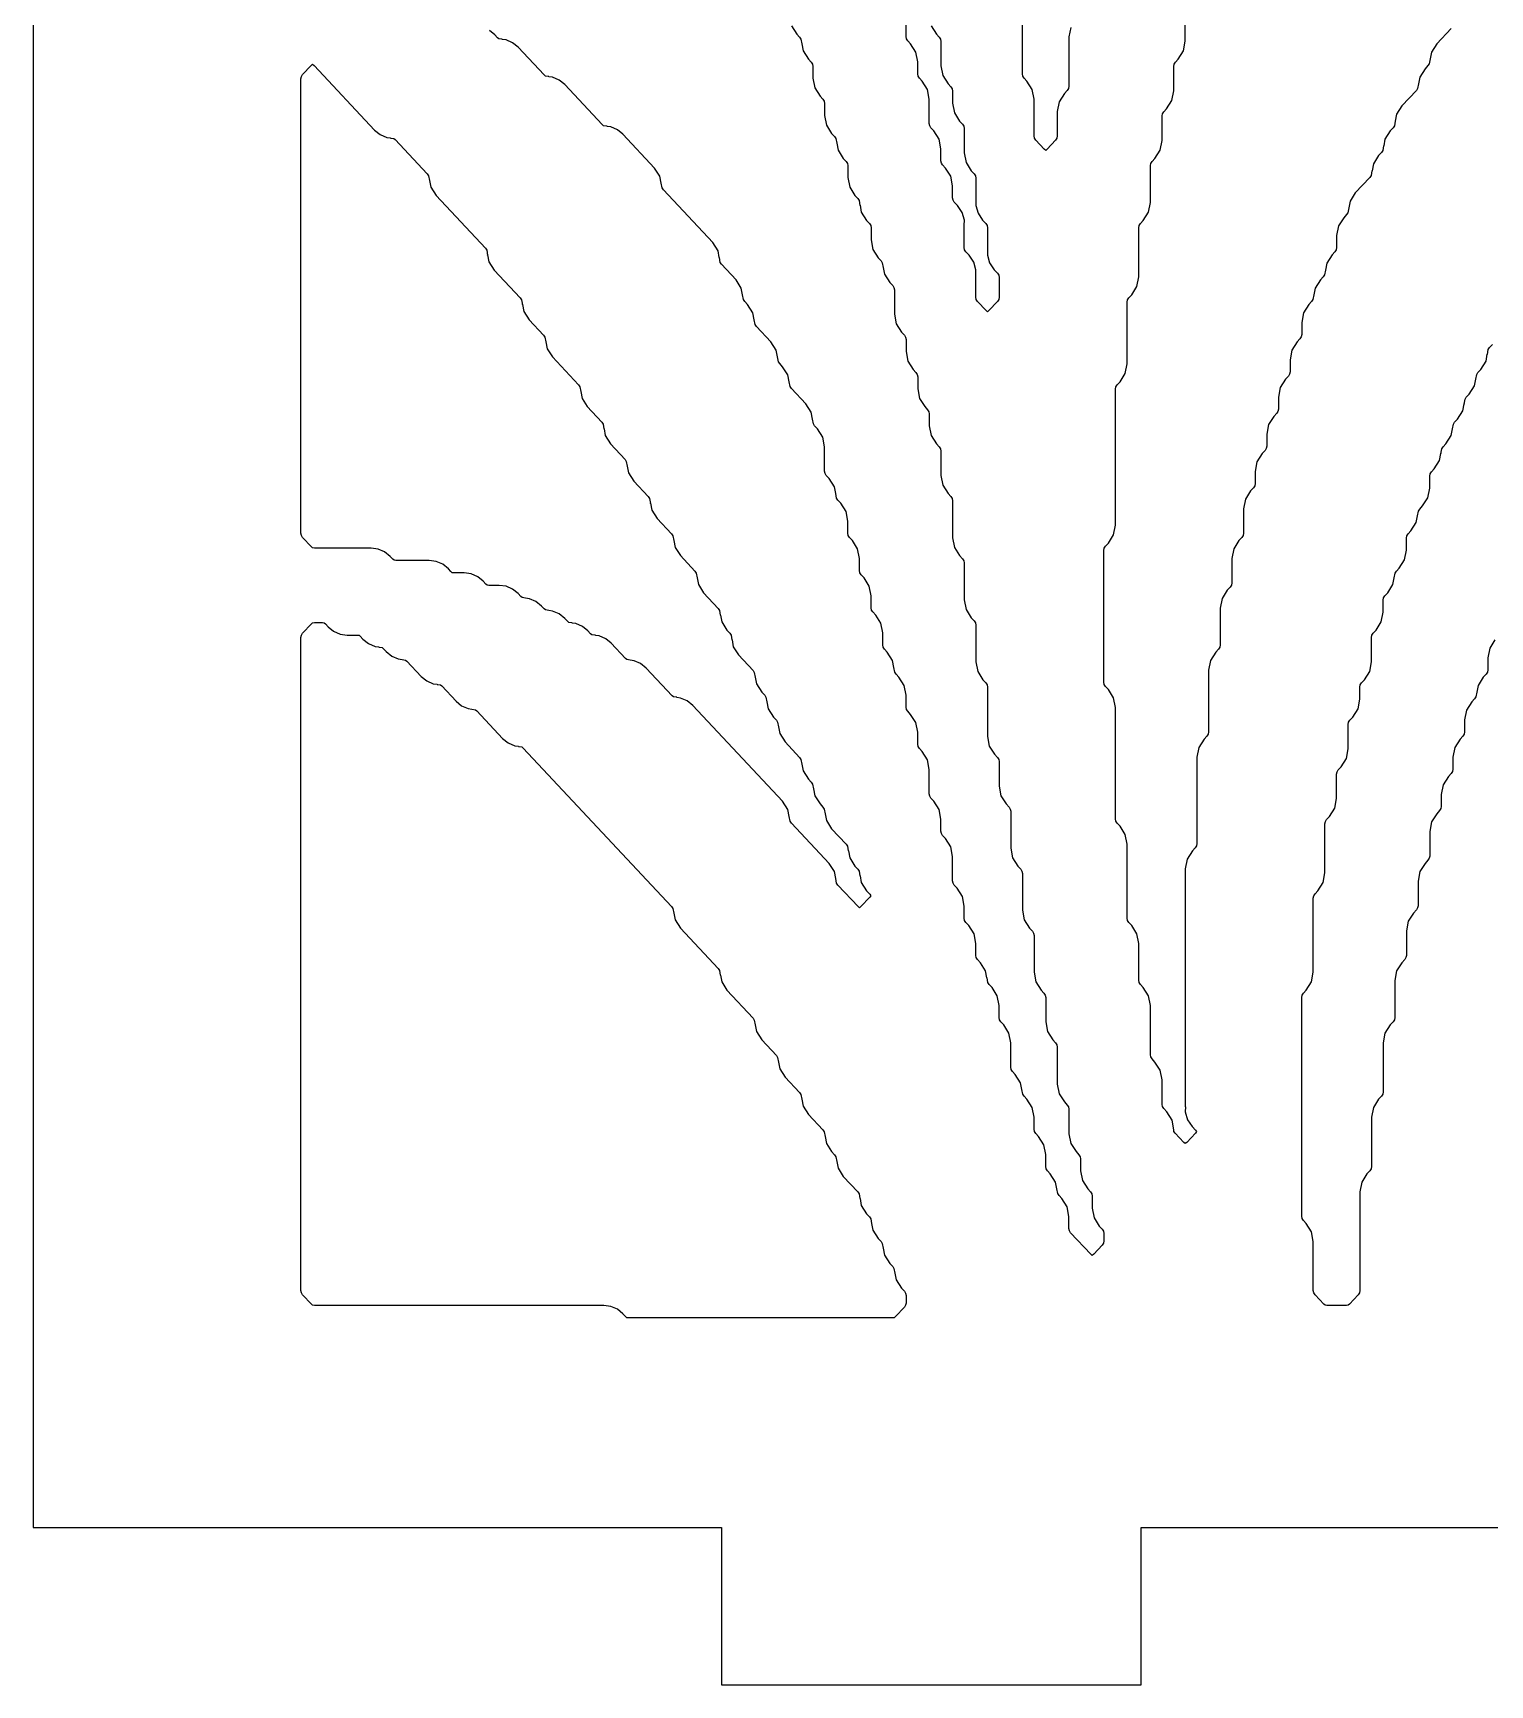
# Model space of a CAD drawing. Header units: millimetres. Extents: x 10 to 410, y 18 to 283.
# Drawn here: x 79 to 106.79, y 21 to 52.5 of the extents above; entities that cross this region are included whole.
import ezdxf

# ---------------------------------------------------------------- set-up
doc = ezdxf.new("R2010")
doc.units = ezdxf.units.MM
doc.layers.add('CUT', color=1, linetype='Continuous')

msp = doc.modelspace()

# ---------------------------------------------------------------- linework, layer by layer
at = {"layer": 'CUT'}
for points in [[(100.134, 24), (121.134, 24), (121.134, 21), (129.134, 21), (129.134, 24), (142.2679, 24), (142.2679, 144), (129.134, 144), (129.134, 147), (121.134, 147), (121.134, 144), (100.134, 144), (100.134, 147), (92.134, 147), (92.134, 144), (79, 144), (79, 24), (92.134, 24), (92.134, 21), (100.134, 21)], [(89.9158, 44.8257), (90.016, 44.6676), (90.2924, 44.3727), (90.3163, 44.335), (90.3335, 44.2447), (90.335, 44.245), (90.3597, 44.1153), (90.4599, 43.9572), (90.7363, 43.6623), (90.7602, 43.6246), (90.7774, 43.5343), (90.7789, 43.5346), (90.8036, 43.405), (90.9038, 43.2469), (91.1802, 42.952), (91.2041, 42.9142), (91.2213, 42.824), (91.2228, 42.8243), (91.2475, 42.6946), (91.3477, 42.5365), (91.6241, 42.2416), (91.6481, 42.2039), (91.6653, 42.1136), (91.6668, 42.1139), (91.6915, 41.9843), (91.7916, 41.8262), (92.0681, 41.5313), (92.092, 41.4935), (92.1092, 41.4032), (92.1107, 41.4035), (92.1354, 41.2739), (92.2356, 41.1158), (92.29, 41.0577), (92.3139, 41.0199), (92.3311, 40.9297), (92.3326, 40.93), (92.3573, 40.8003), (92.4575, 40.6422), (92.7339, 40.3473), (92.7579, 40.3096), (92.7751, 40.2193), (92.7766, 40.2196), (92.8013, 40.09), (92.9014, 39.9319), (92.9559, 39.8738), (92.9798, 39.836), (92.997, 39.7457), (92.9985, 39.746), (93.0232, 39.6164), (93.1234, 39.4583), (93.1779, 39.4002), (93.2018, 39.3624), (93.219, 39.2722), (93.2205, 39.2725), (93.2452, 39.1428), (93.3454, 38.9847), (93.6218, 38.6898), (93.6457, 38.6521), (93.6629, 38.5618), (93.6644, 38.5621), (93.6891, 38.4325), (93.7893, 38.2744), (93.8437, 38.2163), (93.8677, 38.1785), (93.8849, 38.0882), (93.8864, 38.0885), (93.9111, 37.9589), (94.0112, 37.8008), (94.0657, 37.7427), (94.0896, 37.7049), (94.1068, 37.6147), (94.1083, 37.6149), (94.133, 37.4853), (94.2332, 37.3272), (94.5096, 37.0323), (94.5335, 36.9946), (94.5507, 36.9043), (94.5522, 36.9046), (94.5769, 36.775), (94.6771, 36.6169), (94.7316, 36.5588), (94.7555, 36.521), (94.7727, 36.4307), (94.7742, 36.431), (94.7989, 36.3014), (94.8991, 36.1433), (94.96, 36.0783), (94.9789, 36.0507), (94.96, 36.0232), (94.7919, 35.8438), (94.7639, 35.8224), (94.7358, 35.8438), (94.3522, 36.2531), (94.3283, 36.2908), (94.3111, 36.3811), (94.3096, 36.3808), (94.2849, 36.5105), (94.1847, 36.6686), (93.4644, 37.437), (93.4405, 37.4748), (93.4233, 37.565), (93.4218, 37.5648), (93.3971, 37.6944), (93.2969, 37.8525), (91.5826, 39.6813), (91.4771, 39.7669), (91.3524, 39.8209), (91.2799, 39.8308), (91.2804, 39.8347), (91.2144, 39.8437), (91.1892, 39.8642), (90.6948, 40.3916), (90.5893, 40.4772), (90.4646, 40.5312), (90.3921, 40.5412), (90.3926, 40.545), (90.3266, 40.5541), (90.3013, 40.5746), (90.0289, 40.8652), (89.9234, 40.9508), (89.7987, 41.0048), (89.7262, 41.0147), (89.7267, 41.0186), (89.6607, 41.0277), (89.6355, 41.0482), (89.585, 41.102), (89.4795, 41.1876), (89.3548, 41.2416), (89.2823, 41.2515), (89.2828, 41.2554), (89.2168, 41.2645), (89.1915, 41.2849), (89.1411, 41.3388), (89.0355, 41.4244), (88.9109, 41.4784), (88.8384, 41.4883), (88.8389, 41.4922), (88.7729, 41.5012), (88.7476, 41.5217), (88.6971, 41.5756), (88.5916, 41.6611), (88.467, 41.7152), (88.3944, 41.7251), (88.395, 41.729), (88.3289, 41.738), (88.3037, 41.7585), (88.2532, 41.8123), (88.1477, 41.8979), (88.023, 41.9519), (87.8884, 41.9704), (87.6953, 41.9704), (87.6631, 41.9748), (87.6378, 41.9953), (87.5873, 42.0491), (87.4818, 42.1347), (87.3572, 42.1887), (87.2226, 42.2072), (87.0294, 42.2072), (86.9972, 42.2116), (86.9719, 42.2321), (86.9215, 42.2859), (86.8159, 42.3715), (86.6913, 42.4255), (86.5567, 42.444), (85.9196, 42.444), (85.8874, 42.4484), (85.8621, 42.4689), (85.8117, 42.5227), (85.7061, 42.6083), (85.5815, 42.6623), (85.4469, 42.6808), (84.3659, 42.6808), (84.3337, 42.6852), (84.3084, 42.7057), (84.1421, 42.8831), (84.1182, 42.9209), (84.1098, 42.9648), (84.1098, 51.6314), (84.1182, 51.6753), (84.1421, 51.7131), (84.3037, 51.8855), (84.3318, 51.907), (84.3598, 51.8855), (85.5154, 50.6528), (85.6209, 50.5672), (85.7455, 50.5132), (85.8181, 50.5032), (85.8175, 50.4994), (85.8836, 50.4903), (85.9088, 50.4698), (86.5191, 49.8188), (86.543, 49.781), (86.5602, 49.6908), (86.5617, 49.6911), (86.5864, 49.5614), (86.6866, 49.4033), (87.6289, 48.3981), (87.6528, 48.3603), (87.67, 48.2701), (87.6715, 48.2703), (87.6962, 48.1407), (87.7964, 47.9826), (88.2947, 47.4509), (88.3187, 47.4132), (88.3359, 47.3229), (88.3374, 47.3232), (88.3621, 47.1936), (88.4622, 47.0355), (88.7387, 46.7406), (88.7626, 46.7028), (88.7798, 46.6126), (88.7813, 46.6128), (88.806, 46.4832), (88.9062, 46.3251), (89.4045, 45.7934), (89.4285, 45.7557), (89.4457, 45.6654), (89.4472, 45.6657), (89.4719, 45.536), (89.572, 45.378), (89.8485, 45.0831), (89.8724, 45.0453), (89.8896, 44.955), (89.8911, 44.9553)], [(88.2596, 38.9007), (88.2591, 38.8968), (88.3251, 38.8878), (88.3504, 38.8673), (91.1802, 35.8484), (91.2041, 35.8106), (91.2213, 35.7204), (91.2228, 35.7207), (91.2475, 35.591), (91.3477, 35.4329), (92.0681, 34.6645), (92.092, 34.6267), (92.1092, 34.5364), (92.1107, 34.5367), (92.1354, 34.4071), (92.2356, 34.249), (92.7339, 33.7173), (92.7579, 33.6796), (92.7751, 33.5893), (92.7766, 33.5896), (92.8013, 33.4599), (92.9014, 33.3018), (93.1779, 33.007), (93.2018, 32.9692), (93.219, 32.8789), (93.2205, 32.8792), (93.2452, 32.7496), (93.3454, 32.5915), (93.6218, 32.2966), (93.6457, 32.2588), (93.6629, 32.1686), (93.6644, 32.1689), (93.6891, 32.0392), (93.7893, 31.8811), (94.0657, 31.5862), (94.0896, 31.5485), (94.1068, 31.4582), (94.1083, 31.4585), (94.133, 31.3289), (94.2332, 31.1708), (94.2877, 31.1127), (94.3116, 31.0749), (94.3288, 30.9846), (94.3303, 30.9849), (94.355, 30.8553), (94.4552, 30.6972), (94.7316, 30.4023), (94.7555, 30.3646), (94.7727, 30.2743), (94.7742, 30.2746), (94.7989, 30.1449), (94.8991, 29.9868), (94.9535, 29.9287), (94.9775, 29.891), (94.9947, 29.8007), (94.9961, 29.801), (95.0208, 29.6714), (95.121, 29.5133), (95.1755, 29.4552), (95.1994, 29.4174), (95.2166, 29.3271), (95.2181, 29.3274), (95.2428, 29.1978), (95.343, 29.0397), (95.3975, 28.9816), (95.4214, 28.9438), (95.4386, 28.8536), (95.4401, 28.8538), (95.4648, 28.7242), (95.5649, 28.5661), (95.6194, 28.508), (95.6433, 28.4703), (95.6517, 28.4264), (95.6517, 28.284), (95.6433, 28.2401), (95.6194, 28.2023), (95.4531, 28.0249), (95.4278, 28.0044), (95.3956, 28), (90.3588, 28), (90.3266, 28.0044), (90.3013, 28.0249), (90.2509, 28.0787), (90.1453, 28.1643), (90.0207, 28.2183), (89.8861, 28.2368), (84.3659, 28.2368), (84.3337, 28.2412), (84.3084, 28.2617), (84.1421, 28.4391), (84.1182, 28.4769), (84.1098, 28.5208), (84.1098, 40.976), (84.1182, 41.0199), (84.1421, 41.0577), (84.3084, 41.2351), (84.3337, 41.2556), (84.3659, 41.26), (84.5196, 41.26), (84.5518, 41.2556), (84.5771, 41.2351), (84.6275, 41.1813), (84.733, 41.0957), (84.8577, 41.0417), (84.9923, 41.0233), (85.1855, 41.0233), (85.2177, 41.0188), (85.2429, 40.9984), (85.2934, 40.9445), (85.3989, 40.8589), (85.5236, 40.8049), (85.5961, 40.795), (85.5956, 40.7911), (85.6616, 40.7821), (85.6869, 40.7616), (85.7373, 40.7077), (85.8428, 40.6222), (85.9675, 40.5681), (86.04, 40.5582), (86.0395, 40.5543), (86.1055, 40.5453), (86.1308, 40.5248), (86.4032, 40.2342), (86.5087, 40.1486), (86.6334, 40.0946), (86.7059, 40.0846), (86.7054, 40.0807), (86.7714, 40.0717), (86.7967, 40.0512), (87.0691, 39.7606), (87.1746, 39.675), (87.2993, 39.621), (87.3718, 39.611), (87.3713, 39.6072), (87.4373, 39.5981), (87.4625, 39.5776), (87.9569, 39.0502), (88.0624, 38.9646), (88.1871, 38.9106)]]:
    msp.add_lwpolyline(points, close=True, dxfattribs=at)
for points in [[(93.4671, 52.6396), (93.5673, 52.4816), (93.6218, 52.4234), (93.6457, 52.3857), (93.6629, 52.2954), (93.6644, 52.2957), (93.6891, 52.1661), (93.7893, 52.008), (93.8437, 51.9499), (93.8677, 51.9121), (93.876, 51.8682), (93.876, 51.6396), (93.9111, 51.4557), (94.0112, 51.2976), (94.0657, 51.2395), (94.0896, 51.2018), (94.098, 51.1579), (94.098, 50.9292), (94.133, 50.7454), (94.2332, 50.5873), (94.2877, 50.5292), (94.3116, 50.4914), (94.3288, 50.4011), (94.3303, 50.4014), (94.355, 50.2718), (94.4552, 50.1137), (94.5096, 50.0556), (94.5335, 50.0178), (94.5419, 49.9739), (94.5419, 49.7453), (94.5769, 49.5614), (94.6771, 49.4033), (94.7316, 49.3452), (94.7555, 49.3075), (94.7727, 49.2172), (94.7742, 49.2175), (94.7989, 49.0878), (94.8991, 48.9298), (94.9535, 48.8717), (94.9775, 48.8339), (94.9858, 48.79), (94.9858, 48.5613), (95.0208, 48.3775), (95.121, 48.2194), (95.1755, 48.1613), (95.1994, 48.1235), (95.2166, 48.0333), (95.2181, 48.0336), (95.2428, 47.9039), (95.343, 47.7458), (95.3975, 47.6877), (95.4214, 47.65), (95.4297, 47.6061), (95.4297, 47.1406), (95.4648, 46.9568), (95.5649, 46.7987), (95.6194, 46.7406), (95.6433, 46.7028), (95.6517, 46.6589), (95.6517, 46.4303), (95.6867, 46.2464), (95.7869, 46.0883), (95.8414, 46.0302), (95.8653, 45.9925), (95.8737, 45.9486), (95.8737, 45.7199), (95.9087, 45.536), (96.0089, 45.378), (96.0633, 45.3199), (96.0873, 45.2821), (96.0956, 45.2382), (96.0956, 45.0095), (96.1306, 44.8257), (96.2308, 44.6676), (96.2853, 44.6095), (96.3092, 44.5717), (96.3176, 44.5278), (96.3176, 44.0624), (96.3526, 43.8785), (96.4528, 43.7205), (96.5073, 43.6623), (96.5312, 43.6246), (96.5395, 43.5807), (96.5395, 42.8785), (96.5746, 42.6946), (96.6747, 42.5365), (96.7292, 42.4784), (96.7531, 42.4407), (96.7615, 42.3968), (96.7615, 41.6945), (96.7965, 41.5107), (96.8967, 41.3526), (96.9512, 41.2945), (96.9751, 41.2567), (96.9835, 41.2128), (96.9835, 40.5106), (97.0185, 40.3267), (97.1187, 40.1687), (97.1731, 40.1106), (97.1971, 40.0728), (97.2054, 40.0289), (97.2054, 39.0899), (97.2404, 38.906), (97.3406, 38.7479), (97.3951, 38.6898), (97.419, 38.6521), (97.4274, 38.6082), (97.4274, 38.1427), (97.4624, 37.9589), (97.5626, 37.8008), (97.6171, 37.7427), (97.641, 37.7049), (97.6493, 37.661), (97.6493, 36.9588), (97.6844, 36.775), (97.7845, 36.6169), (97.839, 36.5588), (97.8629, 36.521), (97.8713, 36.4771), (97.8713, 35.7749), (97.9063, 35.591), (98.0065, 35.4329), (98.061, 35.3748), (98.0849, 35.3371), (98.0933, 35.2932), (98.0933, 34.5909), (98.1283, 34.4071), (98.2285, 34.249), (98.2829, 34.1909), (98.3069, 34.1531), (98.3152, 34.1092), (98.3152, 33.6438), (98.3502, 33.4599), (98.4504, 33.3018), (98.5049, 33.2437), (98.5288, 33.206), (98.5372, 33.1621), (98.5372, 32.4599), (98.5722, 32.276), (98.6724, 32.1179), (98.7268, 32.0598), (98.7508, 32.0221), (98.7591, 31.9782), (98.7591, 31.5127), (98.7942, 31.3289), (98.8943, 31.1708), (98.9488, 31.1127), (98.9727, 31.0749), (98.9811, 31.031), (98.9811, 30.8024), (99.0161, 30.6185), (99.1163, 30.4604), (99.1708, 30.4023), (99.1947, 30.3646), (99.2031, 30.3207), (99.2031, 30.092), (99.2381, 29.9081), (99.3383, 29.75), (99.3927, 29.6919), (99.4166, 29.6542), (99.425, 29.6103), (99.425, 29.4679), (99.4166, 29.424), (99.3927, 29.3863), (99.2311, 29.2138), (99.2031, 29.1923), (99.175, 29.2138), (98.7914, 29.6231), (98.7675, 29.6608), (98.7591, 29.7047), (98.7591, 29.9334), (98.7241, 30.1172), (98.6239, 30.2753), (98.5695, 30.3334), (98.5455, 30.3712), (98.5283, 30.4614), (98.5268, 30.4612), (98.5021, 30.5908), (98.402, 30.7489), (98.3475, 30.807), (98.3236, 30.8447), (98.3152, 30.8886), (98.3152, 31.1173), (98.2802, 31.3012), (98.18, 31.4593), (98.1255, 31.5174), (98.1016, 31.5551), (98.0933, 31.599), (98.0933, 31.8277), (98.0582, 32.0115), (97.958, 32.1696), (97.9036, 32.2277), (97.8797, 32.2655), (97.8625, 32.3557), (97.861, 32.3555), (97.8363, 32.4851), (97.7361, 32.6432), (97.6816, 32.7013), (97.6577, 32.739), (97.6493, 32.7829), (97.6493, 33.2484), (97.6143, 33.4322), (97.5141, 33.5903), (97.4597, 33.6484), (97.4357, 33.6862), (97.4274, 33.7301), (97.4274, 33.9587), (97.3923, 34.1426), (97.2922, 34.3007), (97.2377, 34.3588), (97.2138, 34.3965), (97.1966, 34.4868), (97.1951, 34.4865), (97.1704, 34.6162), (97.0702, 34.7743), (97.0157, 34.8324), (96.9918, 34.8701), (96.9835, 34.914), (96.9835, 35.1427), (96.9484, 35.3265), (96.8482, 35.4846), (96.7938, 35.5427), (96.7699, 35.5805), (96.7615, 35.6244), (96.7615, 35.853), (96.7265, 36.0369), (96.6263, 36.195), (96.5718, 36.2531), (96.5479, 36.2908), (96.5395, 36.3347), (96.5395, 36.8002), (96.5045, 36.984), (96.4043, 37.1421), (96.3499, 37.2002), (96.3259, 37.238), (96.3176, 37.2819), (96.3176, 37.5105), (96.2825, 37.6944), (96.1824, 37.8525), (96.1279, 37.9106), (96.104, 37.9483), (96.0956, 37.9922), (96.0956, 38.4577), (96.0606, 38.6415), (95.9604, 38.7996), (95.9059, 38.8577), (95.882, 38.8955), (95.8737, 38.9394), (95.8737, 39.168), (95.8386, 39.3519), (95.7384, 39.51), (95.684, 39.5681), (95.6601, 39.6058), (95.6517, 39.6497), (95.6517, 39.8784), (95.6167, 40.0623), (95.5165, 40.2204), (95.462, 40.2785), (95.4381, 40.3162), (95.4209, 40.4065), (95.4194, 40.4062), (95.3947, 40.5358), (95.2945, 40.6939), (95.2401, 40.752), (95.2161, 40.7898), (95.2078, 40.8337), (95.2078, 41.0623), (95.1728, 41.2462), (95.0726, 41.4043), (95.0181, 41.4624), (94.9942, 41.5001), (94.9858, 41.544), (94.9858, 41.7727), (94.9508, 41.9566), (94.8506, 42.1146), (94.7961, 42.1727), (94.7722, 42.2105), (94.7639, 42.2544), (94.7639, 42.4831), (94.7288, 42.6669), (94.6287, 42.825), (94.5742, 42.8831), (94.5503, 42.9209), (94.5419, 42.9648), (94.5419, 43.1934), (94.5069, 43.3773), (94.4067, 43.5354), (94.3522, 43.5935), (94.3283, 43.6312), (94.3111, 43.7215), (94.3096, 43.7212), (94.2849, 43.8508), (94.1847, 44.0089), (94.1303, 44.067), (94.1063, 44.1048), (94.098, 44.1487), (94.098, 44.6141), (94.063, 44.798), (93.9628, 44.9561), (93.9083, 45.0142), (93.8844, 45.0519), (93.8672, 45.1422), (93.8657, 45.1419), (93.841, 45.2716), (93.7408, 45.4297), (93.4644, 45.7245), (93.4405, 45.7623), (93.4233, 45.8526), (93.4218, 45.8523), (93.3971, 45.9819), (93.2969, 46.14), (93.2424, 46.1981), (93.2185, 46.2359), (93.2013, 46.3261), (93.1998, 46.3259), (93.1751, 46.4555), (93.0749, 46.6136), (92.7985, 46.9085), (92.7746, 46.9462), (92.7574, 47.0365), (92.7559, 47.0362), (92.7312, 47.1659), (92.631, 47.3239), (92.5765, 47.382), (92.5526, 47.4198), (92.5354, 47.5101), (92.5339, 47.5098), (92.5092, 47.6394), (92.4091, 47.7975), (92.1326, 48.0924), (92.1087, 48.1302), (92.0915, 48.2204), (92.09, 48.2201), (92.0653, 48.3498), (91.9651, 48.5079), (91.0228, 49.5131), (90.9989, 49.5509), (90.9817, 49.6411), (90.9802, 49.6409), (90.9555, 49.7705), (90.8553, 49.9286), (90.2509, 50.5734), (90.1453, 50.659), (90.0207, 50.713), (89.9481, 50.723), (89.9487, 50.7269), (89.8827, 50.7359), (89.8574, 50.7564), (89.1411, 51.5206), (89.0355, 51.6062), (88.9109, 51.6602), (88.8384, 51.6701), (88.8389, 51.674), (88.7729, 51.6831), (88.7476, 51.7035), (88.2532, 52.231), (88.1477, 52.3165), (88.023, 52.3705), (87.9505, 52.3805), (87.951, 52.3844), (87.885, 52.3934), (87.8598, 52.4139), (87.8093, 52.4677), (87.7038, 52.5533)], [(96.1306, 52.6396), (96.2308, 52.4816), (96.2853, 52.4234), (96.3092, 52.3857), (96.3176, 52.3418), (96.3176, 51.8764), (96.3526, 51.6925), (96.4528, 51.5344), (96.5073, 51.4763), (96.5312, 51.4386), (96.5395, 51.3947), (96.5395, 51.166), (96.5746, 50.9821), (96.6747, 50.824), (96.7292, 50.7659), (96.7531, 50.7282), (96.7615, 50.6843), (96.7615, 50.2188), (96.7965, 50.035), (96.8967, 49.8769), (96.9512, 49.8188), (96.9751, 49.781), (96.9835, 49.7371), (96.9835, 49.3108), (96.9842, 49.3108), (96.9812, 49.2157), (97.0247, 49.0656), (97.1125, 48.9364), (97.1731, 48.8717), (97.1971, 48.8339), (97.2054, 48.79), (97.2054, 48.3636), (97.2061, 48.3636), (97.2032, 48.2686), (97.2467, 48.1185), (97.3344, 47.9892), (97.3951, 47.9245), (97.419, 47.8868), (97.4274, 47.8429), (97.4274, 47.4637), (97.419, 47.4198), (97.3951, 47.382), (97.2334, 47.2096), (97.2054, 47.1881), (97.1774, 47.2096), (97.0157, 47.382), (96.9918, 47.4198), (96.9835, 47.4637), (96.9835, 47.8901), (96.9827, 47.8901), (96.9857, 47.9851), (96.9422, 48.1352), (96.8544, 48.2645), (96.7938, 48.3292), (96.7699, 48.3669), (96.7615, 48.4108), (96.7615, 48.8372), (96.7608, 48.8372), (96.7638, 48.9323), (96.7202, 49.0823), (96.6325, 49.2116), (96.5718, 49.2763), (96.5479, 49.3141), (96.5395, 49.358), (96.5395, 49.5866), (96.5045, 49.7705), (96.4043, 49.9286), (96.3499, 49.9867), (96.3259, 50.0244), (96.3176, 50.0683), (96.3176, 50.297), (96.2825, 50.4809), (96.1824, 50.639), (96.1279, 50.6971), (96.104, 50.7348), (96.0956, 50.7787), (96.0956, 51.2442), (96.0606, 51.428), (95.9604, 51.5861), (95.9059, 51.6442), (95.882, 51.682), (95.8737, 51.7259), (95.8737, 51.9545), (95.8386, 52.1384), (95.7384, 52.2965), (95.684, 52.3546), (95.6601, 52.3923), (95.6517, 52.4362), (95.6517, 52.6649)], [(98.7942, 52.6119), (98.7591, 52.4281), (98.7591, 51.4891), (98.7508, 51.4452), (98.7268, 51.4074), (98.6724, 51.3493), (98.5722, 51.1912), (98.5372, 51.0074), (98.5372, 50.5419), (98.5288, 50.498), (98.5049, 50.4603), (98.3432, 50.2878), (98.3152, 50.2663), (98.2872, 50.2878), (98.1255, 50.4603), (98.1016, 50.498), (98.0933, 50.5419), (98.0933, 51.2442), (98.0582, 51.428), (97.958, 51.5861), (97.9036, 51.6442), (97.8797, 51.682), (97.8713, 51.7259), (97.8713, 52.6649)], [(106.0515, 52.5914), (105.7751, 52.2965), (105.6749, 52.1384), (105.6502, 52.0087), (105.6487, 52.009), (105.6315, 51.9187), (105.6076, 51.881), (105.5531, 51.8229), (105.453, 51.6648), (105.4283, 51.5352), (105.4268, 51.5354), (105.4096, 51.4452), (105.3856, 51.4074), (105.1092, 51.1125), (105.009, 50.9544), (104.9843, 50.8248), (104.9828, 50.8251), (104.9656, 50.7348), (104.9417, 50.6971), (104.8873, 50.639), (104.7871, 50.4809), (104.7624, 50.3512), (104.7609, 50.3515), (104.7437, 50.2612), (104.7198, 50.2235), (104.6653, 50.1654), (104.5651, 50.0073), (104.5404, 49.8777), (104.5389, 49.8779), (104.5217, 49.7877), (104.4978, 49.7499), (104.2214, 49.455), (104.1212, 49.2969), (104.0965, 49.1673), (104.095, 49.1676), (104.0778, 49.0773), (104.0539, 49.0396), (103.9994, 48.9815), (103.8992, 48.8234), (103.8642, 48.6395), (103.8642, 48.4108), (103.8558, 48.3669), (103.8319, 48.3292), (103.7775, 48.2711), (103.6773, 48.113), (103.6526, 47.9834), (103.6511, 47.9836), (103.6339, 47.8934), (103.61, 47.8556), (103.5555, 47.7975), (103.4553, 47.6394), (103.4306, 47.5098), (103.4291, 47.5101), (103.4119, 47.4198), (103.388, 47.382), (103.3335, 47.3239), (103.2334, 47.1659), (103.1983, 46.982), (103.1983, 46.7533), (103.19, 46.7094), (103.166, 46.6717), (103.1116, 46.6136), (103.0114, 46.4555), (102.9764, 46.2716), (102.9764, 46.043), (102.968, 45.9991), (102.9441, 45.9613), (102.8896, 45.9032), (102.7894, 45.7451), (102.7544, 45.5613), (102.7544, 45.3326), (102.746, 45.2887), (102.7221, 45.251), (102.6677, 45.1929), (102.5675, 45.0348), (102.5324, 44.8509), (102.5324, 44.6223), (102.5241, 44.5784), (102.5002, 44.5406), (102.4457, 44.4825), (102.3455, 44.3244), (102.3105, 44.1406), (102.3105, 43.9119), (102.3021, 43.868), (102.2782, 43.8303), (102.2237, 43.7721), (102.1236, 43.6141), (102.0885, 43.4302), (102.0885, 42.9648), (102.0802, 42.9209), (102.0562, 42.8831), (102.0018, 42.825), (101.9016, 42.6669), (101.8666, 42.4831), (101.8666, 42.0176), (101.8582, 41.9737), (101.8343, 41.936), (101.7798, 41.8779), (101.6796, 41.7198), (101.6446, 41.5359), (101.6446, 40.8337), (101.6362, 40.7898), (101.6123, 40.752), (101.5579, 40.6939), (101.4577, 40.5358), (101.4226, 40.352), (101.4226, 39.1762), (101.4143, 39.1323), (101.3904, 39.0945), (101.3359, 39.0364), (101.2357, 38.8783), (101.2007, 38.6945), (101.2007, 37.0451), (101.1923, 37.0012), (101.1684, 36.9634), (101.1139, 36.9053), (101.0138, 36.7472), (100.9787, 36.5634), (100.9787, 32.0254), (100.9795, 32.0254), (100.9765, 31.9303), (101.02, 31.7802), (101.1078, 31.6509), (101.1749, 31.5793), (101.1938, 31.5518), (101.1749, 31.5243), (101.0068, 31.3449), (100.9787, 31.3234), (100.9507, 31.3449), (100.7826, 31.5243), (100.7624, 31.5536), (100.7624, 31.5848), (100.7274, 31.7687), (100.6272, 31.9268), (100.5671, 31.9909), (100.5432, 32.0287), (100.5348, 32.0726), (100.5348, 32.538), (100.4998, 32.7219), (100.3996, 32.88), (100.3451, 32.9381), (100.3212, 32.9758), (100.3129, 33.0197), (100.3129, 33.9587), (100.2778, 34.1426), (100.1776, 34.3007), (100.1232, 34.3588), (100.0993, 34.3965), (100.0909, 34.4404), (100.0909, 35.1427), (100.0559, 35.3265), (99.9557, 35.4846), (99.9012, 35.5427), (99.8773, 35.5805), (99.8689, 35.6244), (99.8689, 37.037), (99.8339, 37.2208), (99.7337, 37.3789), (99.6793, 37.437), (99.6553, 37.4748), (99.647, 37.5187), (99.647, 39.6416), (99.6119, 39.8255), (99.5118, 39.9836), (99.4573, 40.0417), (99.4334, 40.0794), (99.425, 40.1233), (99.425, 42.6336), (99.4334, 42.6775), (99.4573, 42.7152), (99.5118, 42.7733), (99.6119, 42.9314), (99.647, 43.1153), (99.647, 45.7118), (99.6553, 45.7557), (99.6793, 45.7934), (99.7337, 45.8515), (99.8339, 46.0096), (99.8689, 46.1935), (99.8689, 47.3693), (99.8773, 47.4132), (99.9012, 47.4509), (99.9557, 47.509), (100.0559, 47.6671), (100.0909, 47.851), (100.0909, 48.79), (100.0993, 48.8339), (100.1232, 48.8717), (100.1776, 48.9298), (100.2778, 49.0878), (100.3129, 49.2717), (100.3129, 49.9739), (100.3212, 50.0178), (100.3451, 50.0556), (100.3996, 50.1137), (100.4998, 50.2718), (100.5348, 50.4556), (100.5348, 50.9211), (100.5432, 50.965), (100.5671, 51.0027), (100.6216, 51.0608), (100.7217, 51.2189), (100.7568, 51.4028), (100.7568, 51.8682), (100.7651, 51.9121), (100.7891, 51.9499), (100.8435, 52.008), (100.9437, 52.1661), (100.9787, 52.3499), (100.9787, 52.8154)], [(106.8849, 40.9307), (106.7847, 40.7726), (106.7497, 40.5888), (106.7497, 40.3601), (106.7413, 40.3162), (106.7174, 40.2785), (106.6629, 40.2204), (106.5628, 40.0623), (106.5381, 39.9326), (106.5366, 39.9329), (106.5194, 39.8426), (106.4954, 39.8049), (106.441, 39.7468), (106.3408, 39.5887), (106.3058, 39.4048), (106.3058, 39.1762), (106.2974, 39.1323), (106.2735, 39.0945), (106.219, 39.0364), (106.1188, 38.8783), (106.0838, 38.6945), (106.0838, 38.4658), (106.0754, 38.4219), (106.0515, 38.3842), (105.9971, 38.3261), (105.8969, 38.168), (105.8618, 37.9841), (105.8618, 37.7555), (105.8535, 37.7116), (105.8296, 37.6738), (105.7751, 37.6157), (105.6749, 37.4576), (105.6399, 37.2738), (105.6399, 36.8083), (105.6315, 36.7644), (105.6076, 36.7267), (105.5531, 36.6686), (105.453, 36.5105), (105.4179, 36.3266), (105.4179, 35.8612), (105.4096, 35.8173), (105.3856, 35.7795), (105.3312, 35.7214), (105.231, 35.5633), (105.196, 35.3795), (105.196, 34.914), (105.1876, 34.8701), (105.1637, 34.8324), (105.1092, 34.7743), (105.009, 34.6162), (104.974, 34.4323), (104.974, 33.7301), (104.9656, 33.6862), (104.9417, 33.6484), (104.8873, 33.5903), (104.7871, 33.4322), (104.752, 33.2484), (104.752, 32.3094), (104.7437, 32.2655), (104.7198, 32.2277), (104.6653, 32.1696), (104.5651, 32.0115), (104.5301, 31.8277), (104.5301, 30.8886), (104.5217, 30.8447), (104.4978, 30.807), (104.4433, 30.7489), (104.3432, 30.5908), (104.3081, 30.4069), (104.3081, 28.5208), (104.2998, 28.4769), (104.2758, 28.4391), (104.1095, 28.2617), (104.0843, 28.2412), (104.052, 28.2368), (103.6764, 28.2368), (103.6442, 28.2412), (103.6189, 28.2617), (103.4526, 28.4391), (103.4287, 28.4769), (103.4203, 28.5208), (103.4203, 29.4598), (103.3853, 29.6437), (103.2851, 29.8017), (103.2306, 29.8599), (103.2067, 29.8976), (103.1983, 29.9415), (103.1983, 34.1092), (103.2067, 34.1531), (103.2306, 34.1909), (103.2851, 34.249), (103.3853, 34.4071), (103.4203, 34.5909), (103.4203, 36.0035), (103.4287, 36.0474), (103.4526, 36.0852), (103.507, 36.1433), (103.6072, 36.3014), (103.6422, 36.4852), (103.6422, 37.4243), (103.6506, 37.4682), (103.6745, 37.5059), (103.729, 37.564), (103.8292, 37.7221), (103.8642, 37.906), (103.8642, 38.3714), (103.8726, 38.4153), (103.8965, 38.453), (103.951, 38.5111), (104.0511, 38.6692), (104.0862, 38.8531), (104.0862, 39.3185), (104.0945, 39.3624), (104.1185, 39.4002), (104.1729, 39.4583), (104.2731, 39.6164), (104.3081, 39.8002), (104.3081, 40.0289), (104.3165, 40.0728), (104.3404, 40.1106), (104.3949, 40.1687), (104.4951, 40.3267), (104.5301, 40.5106), (104.5301, 40.976), (104.5384, 41.0199), (104.5624, 41.0577), (104.6168, 41.1158), (104.717, 41.2739), (104.752, 41.4577), (104.752, 41.6864), (104.7604, 41.7303), (104.7843, 41.7681), (104.8388, 41.8262), (104.939, 41.9843), (104.9637, 42.1139), (104.9652, 42.1136), (104.9824, 42.2039), (105.0063, 42.2416), (105.0608, 42.2997), (105.1609, 42.4578), (105.196, 42.6417), (105.196, 42.8703), (105.2043, 42.9142), (105.2282, 42.952), (105.2827, 43.0101), (105.3829, 43.1682), (105.4076, 43.2978), (105.4091, 43.2975), (105.4263, 43.3878), (105.4502, 43.4256), (105.5047, 43.4837), (105.6049, 43.6418), (105.6399, 43.8256), (105.6399, 44.0543), (105.6482, 44.0982), (105.6722, 44.1359), (105.7266, 44.194), (105.8268, 44.3521), (105.8515, 44.4818), (105.853, 44.4815), (105.8702, 44.5717), (105.8941, 44.6095), (105.9486, 44.6676), (106.0488, 44.8257), (106.0735, 44.9553), (106.075, 44.955), (106.0922, 45.0453), (106.1161, 45.0831), (106.1706, 45.1412), (106.2707, 45.2993), (106.2954, 45.4289), (106.2969, 45.4286), (106.3141, 45.5189), (106.338, 45.5566), (106.3925, 45.6147), (106.4927, 45.7728), (106.5174, 45.9025), (106.5189, 45.9022), (106.5361, 45.9925), (106.56, 46.0302), (106.6145, 46.0883), (106.7147, 46.2464), (106.7394, 46.376), (106.7408, 46.3758), (106.758, 46.466), (106.782, 46.5038), (106.8364, 46.5619)]]:
    msp.add_lwpolyline(points, dxfattribs=at)

doc.saveas('drawing.dxf')
